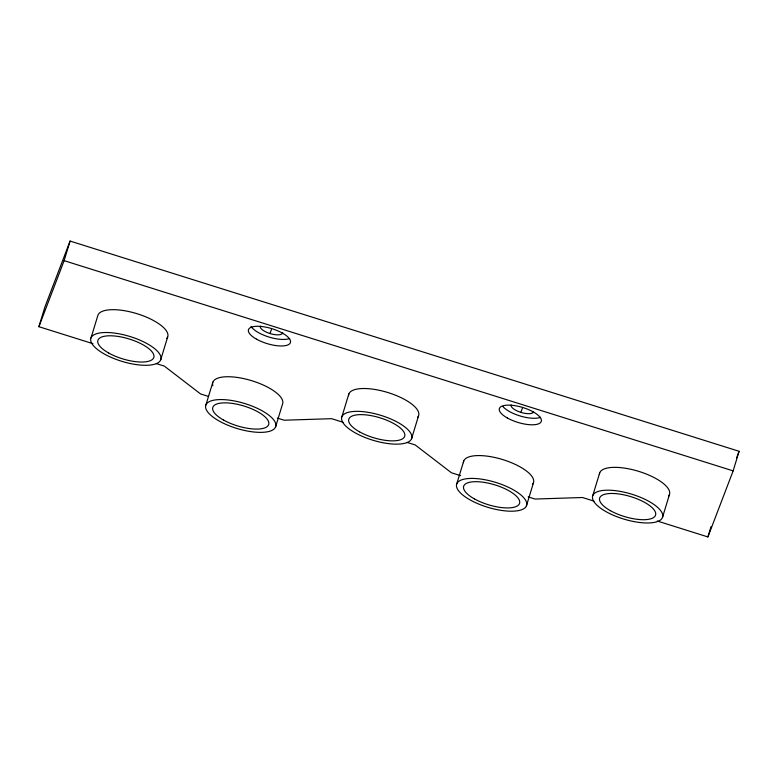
<?xml version="1.0" encoding="UTF-8"?>
<svg xmlns="http://www.w3.org/2000/svg" width="778" height="778" viewBox="0 0 778 778"><rect width="100%" height="100%" fill="white"/><g stroke="black" fill="none" stroke-linecap="round" stroke-linejoin="round"><path stroke-width="1.17" d="M92.99 343.691L38.9 326.702L44.861 307.115L70.088 241.063L739.1 451.298L733.139 470.885L707.912 536.937L657.274 521.017M38.9 326.702L64.117 260.649L70.088 241.063M90.997 337.963L97.96 315.119A36.537 13.061 16.9 0 1 139.739 314.584A36.537 13.061 16.9 0 1 166.735 338.518M160.686 359.864A36.537 13.061 16.9 0 0 112.47 332.848A36.537 13.061 16.9 0 0 104.378 354.029A36.537 13.061 16.9 0 0 160.686 359.864L167.649 337.02M205.888 405.027L212.841 382.183M275.577 426.928A36.537 13.061 16.9 0 0 227.351 399.911A36.537 13.061 16.9 0 0 219.26 421.093A36.537 13.061 16.9 0 0 275.577 426.928L282.531 404.083A36.537 13.061 16.9 0 0 247.774 379.576A36.537 13.061 16.9 0 0 212.822 385.723M341.882 416.804L348.836 393.96M411.572 438.704A36.537 13.061 16.9 0 0 363.345 411.688A36.537 13.061 16.9 0 0 355.254 432.869A36.537 13.061 16.9 0 0 411.572 438.704L418.525 415.86M456.764 483.867L463.727 461.023M526.453 505.768A36.537 13.061 16.9 0 0 478.237 478.752A36.537 13.061 16.9 0 0 470.145 499.933A36.537 13.061 16.9 0 0 526.453 505.768L533.416 482.914M592.758 495.644L599.721 472.8M662.448 517.545A36.537 13.061 16.9 0 0 614.231 490.529A36.537 13.061 16.9 0 0 606.14 511.71A36.537 13.061 16.9 0 0 662.448 517.545L669.411 494.691M707.912 536.937L711.073 526.57M269.947 333.519L271.444 329.609M511.165 404.939A11.689 4.182 16.9 0 0 520.822 412.359L522.32 408.44M736.533 458.018L739.1 451.298M64.117 260.649L733.139 470.885M156.281 363.589L164.343 366.117L200.549 393.931L208.572 396.459M343.049 422.279L331.593 418.681L284.174 420.217L277.299 418.058M407.205 442.439L415.219 444.958L451.425 472.771L460.595 475.65M593.984 501.129L582.479 497.512L535.06 499.048L528.184 496.889M599.41 474.483A36.537 13.061 16.9 0 1 639.234 471.517A36.537 13.061 16.9 0 1 668.496 496.199M533.475 411.951A11.689 4.182 16.9 0 1 520.822 412.359M348.525 395.652A36.537 13.061 16.9 0 1 388.348 392.676A36.537 13.061 16.9 0 1 417.621 417.358M463.416 462.706A36.537 13.061 16.9 0 1 503.24 459.74A36.537 13.061 16.9 0 1 532.502 484.422M282.686 332.566A11.689 4.182 16.9 0 1 270.676 333.743A11.689 4.182 16.9 0 1 260.29 326.099M289.679 338.479A21.92 7.838 16.9 0 1 268.634 336.942A21.92 7.838 16.9 0 1 251.051 326.342M540.564 417.319A21.92 7.838 16.9 0 1 520.89 416.201A21.92 7.838 16.9 0 1 502.812 406.427M610.429 510.689A29.224 10.454 16.9 0 0 655.484 515.347A29.224 10.454 16.9 0 0 616.905 493.738A29.224 10.454 16.9 0 0 610.429 510.689M359.553 431.848A29.224 10.454 16.9 0 0 404.599 436.516A29.224 10.454 16.9 0 0 366.02 414.898A29.224 10.454 16.9 0 0 359.553 431.848M256.575 339.208A21.92 7.838 16.9 0 0 290.359 342.699A21.92 7.838 16.9 0 0 261.427 326.488A21.92 7.838 16.9 0 0 256.575 339.208M507.45 418.039A21.92 7.838 16.9 0 0 541.235 421.54A21.92 7.838 16.9 0 0 512.303 405.328A21.92 7.838 16.9 0 0 507.45 418.039M223.558 420.071A29.224 10.454 16.9 0 0 268.604 424.739A29.224 10.454 16.9 0 0 230.025 403.121A29.224 10.454 16.9 0 0 223.558 420.071M474.434 498.912A29.224 10.454 16.9 0 0 519.48 503.58A29.224 10.454 16.9 0 0 480.911 481.961A29.224 10.454 16.9 0 0 474.434 498.912M108.667 353.008A29.224 10.454 16.9 0 0 153.723 357.676A29.224 10.454 16.9 0 0 115.144 336.057A29.224 10.454 16.9 0 0 108.667 353.008"/></g></svg>
